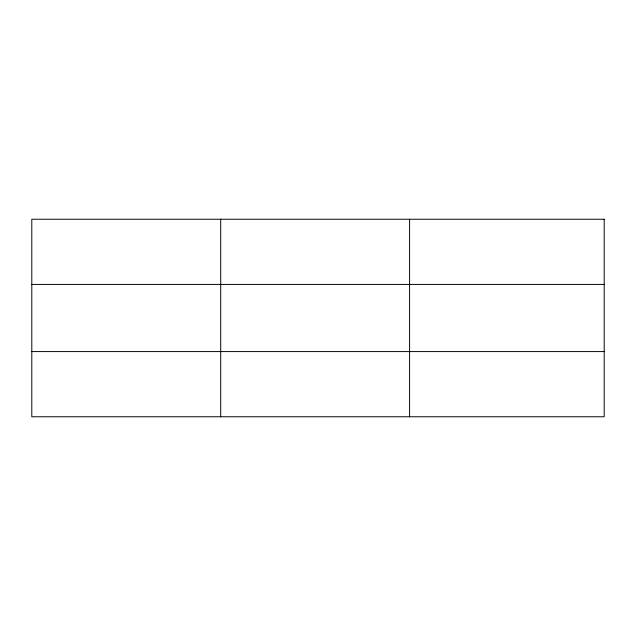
<?xml version="1.0" encoding="UTF-8"?>
<svg xmlns="http://www.w3.org/2000/svg" width="636" height="636" viewBox="0 0 636 636"><rect width="100%" height="100%" fill="white"/><g stroke="black" fill="none" stroke-linecap="round" stroke-linejoin="round"><path stroke-width="0.95" d="M220.692 219.237L220.692 416.763M409.584 219.237L409.584 416.763M31.8 284.419L604.2 284.419M31.8 351.581L604.2 351.581M604.2 219.237L604.2 416.763L31.8 416.763L31.8 219.237L604.2 219.237"/></g></svg>
